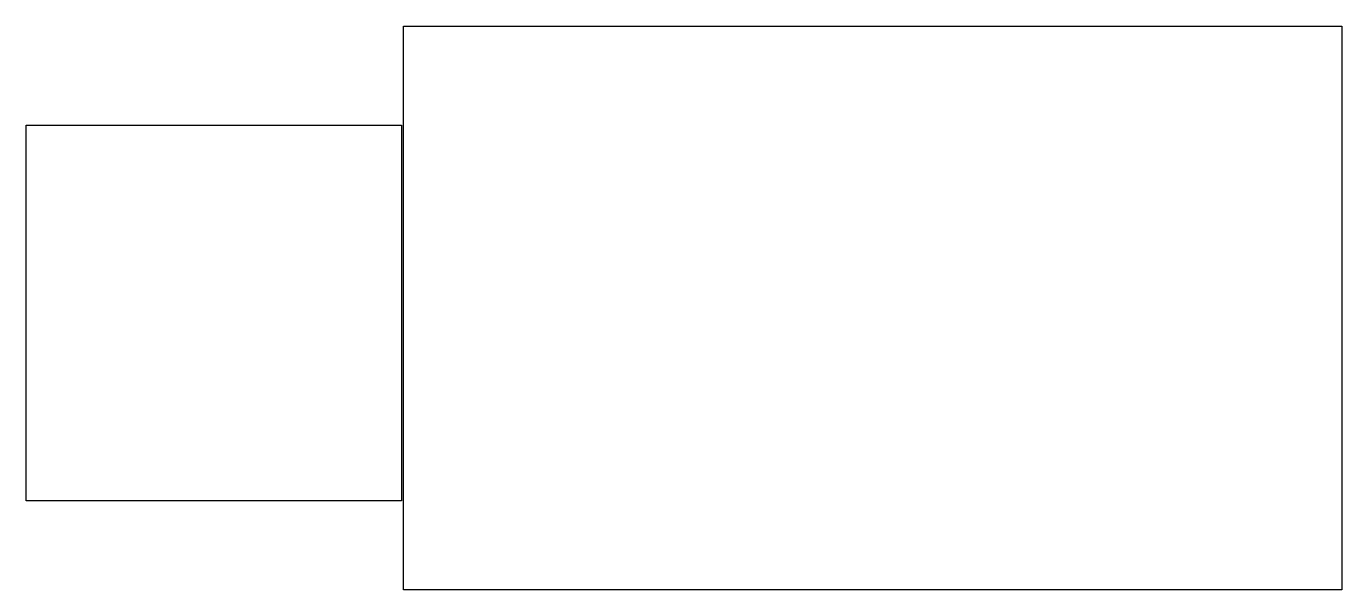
# Model space of a CAD drawing. Header units: millimetres. Extents: x -401 to 300, y -149 to 151.
import ezdxf

# ---------------------------------------------------------------- set-up
doc = ezdxf.new("R2010")
doc.units = ezdxf.units.MM
doc.layers.add('jidou1', color=3, linetype='Continuous')
doc.layers.add('KEISO', color=7, linetype='Continuous')

# ---------------------------------------------------------------- blocks, each defined once
blk = doc.blocks.new('wm1')
at = {"layer": 'KEISO', "color": 3}
blk.add_lwpolyline([(-1.0262, 0.0093), (-1.0262, 2.0093), (0.9738, 2.0093), (0.9738, 0.0093), (-1.0262, 0.0093)], dxfattribs=at)
blk = doc.blocks.new('wm1_7')
at = {"layer": 'jidou1', "color": 3, "linetype": 'Continuous', "xscale": 100, "yscale": 100, "zscale": 100}
blk.add_blockref('wm1', (0, 0), dxfattribs=at)

msp = doc.modelspace()

# ---------------------------------------------------------------- linework, layer by layer
at = {"layer": 'jidou1', "color": 3, "linetype": 'Continuous'}
msp.add_lwpolyline([(300.02, 150.59), (300.02, -149.41), (-199.98, -149.41), (-199.98, 150.59)], close=True, dxfattribs=at)

# ---------------------------------------------------------------- block references
at = {"layer": 'jidou1', "color": 3, "linetype": 'Continuous', "rotation": 90}
msp.add_blockref('wm1_7', (-199.98, 0.59), dxfattribs=at)

doc.saveas('drawing.dxf')
